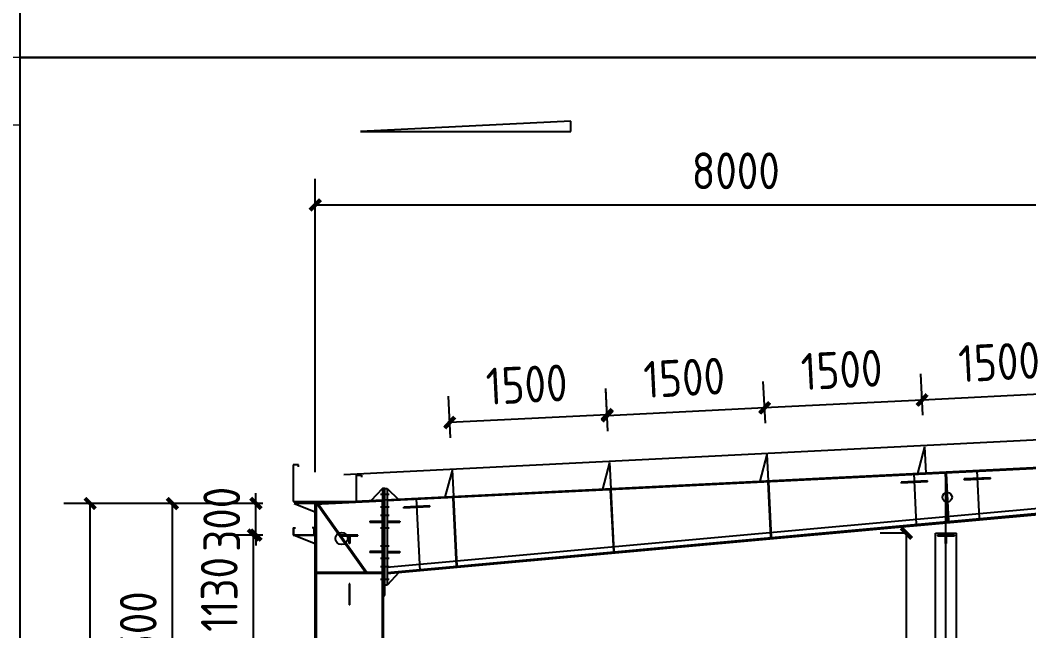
# Model space of a CAD drawing. Extents: x 411778 to 673094, y -11605 to 324395.
# Drawn here: x 494893 to 504490, y 129937 to 135750 of the extents above; entities that cross this region are included whole.
import ezdxf

# ---------------------------------------------------------------- set-up
doc = ezdxf.new("R2010")
doc.units = 0
doc.header["$LTSCALE"] = 1000
doc.header["$MEASUREMENT"] = 0
doc.layers.add('DOTE', color=1, linetype='Continuous')
doc.styles.get("Standard").update_dxf_attribs({"font": 'gbenor.shx', "bigfont": 'gbcbig.shx'})
doc.dimstyles.get("Standard").update_dxf_attribs({"dimscale": 100, "dimtxt": 3.5, "dimasz": 1, "dimexe": 2.5, "dimexo": 3, "dimgap": 1.5, "dimtad": 1, "dimdec": 0, "dimzin": 0, "dimdsep": 46, "dimtxsty": 'Standard', "dimblk": 'ARCHTICK', "dimcen": 0.09, "dimadec": 0, "dimazin": 0, "dimtfac": 1, "dimtdec": 0, "dimtix": 1, "dimtmove": 2, "dimatfit": 3, "dimfxl": 1, "dimtolj": 1, "dimtzin": 0, "dimarcsym": 0})

# ---------------------------------------------------------------- blocks, each defined once
blk = doc.blocks.new('_ArchTick')
at = {"color": 0, "linetype": 'ByBlock', "const_width": 0.4}
blk.add_lwpolyline([(-0.5, -0.5), (0.5, 0.5)], dxfattribs=at)
blk = doc.blocks.new('*D38')
at = {"color": 3, "lineweight": -2}
for p, q in [((497701.8, 131449), (497701.8, 134241)), ((505701.8, 132545.9), (505701.8, 134241)), ((497701.8, 133991), (505701.8, 133991))]:
    blk.add_line(p, q, dxfattribs=at)
at = {"layer": 'Defpoints', "color": 0}
for p in [(505701.8, 133991), (505701.8, 132245.9), (497701.8, 131149)]:
    blk.add_point(p, dxfattribs=at)
at = {"color": 3, "lineweight": -2, "xscale": 100, "yscale": 100, "zscale": 100, "rotation": 180}
blk.add_blockref('_ArchTick', (497701.8, 133991), dxfattribs=at)
at = {"color": 3, "lineweight": -2, "xscale": 100, "yscale": 100, "zscale": 100}
blk.add_blockref('_ArchTick', (505701.8, 133991), dxfattribs=at)
at = {"color": 0, "insert": (501701.8, 134316), "char_height": 350, "attachment_point": 5}
blk.add_mtext('\\A1;8000', dxfattribs=at)
blk = doc.blocks.new('*D29')
at = {"color": 3, "lineweight": -2}
for p, q in [((504980.2, 132063.6), (504960.5, 132459.1)), ((503482.1, 131988.7), (503462.3, 132384.2)), ((504973, 132209.4), (503474.8, 132134.5))]:
    blk.add_line(p, q, dxfattribs=at)
at = {"layer": 'Defpoints', "color": 0}
for p in [(503474.8, 132134.5), (503497.1, 131689.1), (504995.2, 131764)]:
    blk.add_point(p, dxfattribs=at)
at = {"color": 3, "lineweight": -2, "xscale": 100, "yscale": 100, "zscale": 100}
for p, rotation in [((504973, 132209.4), 2.862405226257474), ((503474.8, 132134.5), 182.8624052262575)]:
    blk.add_blockref('_ArchTick', p, dxfattribs=dict(at, rotation=rotation))
at = {"color": 0, "insert": (504207.7, 132496.6), "char_height": 350, "attachment_point": 5, "rotation": 2.86241}
blk.add_mtext('\\A1;1500', dxfattribs=at)
blk = doc.blocks.new('*D44')
at = {"color": 3, "lineweight": -2}
for p, q in [((503482.1, 131988.7), (503462.3, 132384.2)), ((501984, 131913.8), (501964.2, 132309.3)), ((503474.8, 132134.5), (501976.7, 132059.6))]:
    blk.add_line(p, q, dxfattribs=at)
at = {"layer": 'Defpoints', "color": 0}
for p in [(501976.7, 132059.6), (503497.1, 131689.1), (501999, 131614.2)]:
    blk.add_point(p, dxfattribs=at)
at = {"color": 3, "lineweight": -2, "xscale": 100, "yscale": 100, "zscale": 100}
for p, rotation in [((503474.8, 132134.5), 2.862405226257474), ((501976.7, 132059.6), 182.8624052262575)]:
    blk.add_blockref('_ArchTick', p, dxfattribs=dict(at, rotation=rotation))
at = {"color": 0, "insert": (502709.5, 132421.7), "char_height": 350, "attachment_point": 5, "rotation": 2.86241}
blk.add_mtext('\\A1;1500', dxfattribs=at)
blk = doc.blocks.new('*D45')
at = {"color": 3, "lineweight": -2}
for p, q in [((501984, 131913.8), (501964.2, 132309.3)), ((500485.9, 131838.9), (500466.1, 132234.4)), ((501976.7, 132059.6), (500478.6, 131984.7))]:
    blk.add_line(p, q, dxfattribs=at)
at = {"layer": 'Defpoints', "color": 0}
for p in [(500478.6, 131984.7), (501999, 131614.2), (500500.8, 131539.3)]:
    blk.add_point(p, dxfattribs=at)
at = {"color": 3, "lineweight": -2, "xscale": 100, "yscale": 100, "zscale": 100}
for p, rotation in [((500478.6, 131984.7), 182.8624052262575), ((501976.7, 132059.6), 2.862405226257474)]:
    blk.add_blockref('_ArchTick', p, dxfattribs=dict(at, rotation=rotation))
at = {"color": 0, "insert": (501211.4, 132346.8), "char_height": 350, "attachment_point": 5, "rotation": 2.86241}
blk.add_mtext('\\A1;1500', dxfattribs=at)
blk = doc.blocks.new('*D46')
at = {"color": 3, "lineweight": -2}
for p, q in [((498987.2, 131774), (498967.5, 132169.5)), ((500485.9, 131838.9), (500465.6, 132244.4)), ((500478.1, 131994.7), (498979.9, 131919.8))]:
    blk.add_line(p, q, dxfattribs=at)
at = {"layer": 'Defpoints', "color": 0}
for p in [(498979.9, 131919.8), (500500.8, 131539.3), (499002.2, 131474.4)]:
    blk.add_point(p, dxfattribs=at)
at = {"color": 3, "lineweight": -2, "xscale": 100, "yscale": 100, "zscale": 100}
for p, rotation in [((500478.1, 131994.7), 2.862405226257474), ((498979.9, 131919.8), 182.8624052262575)]:
    blk.add_blockref('_ArchTick', p, dxfattribs=dict(at, rotation=rotation))
at = {"color": 0, "insert": (499712.8, 132281.9), "char_height": 350, "attachment_point": 5, "rotation": 2.86241}
blk.add_mtext('\\A1;1500', dxfattribs=at)
blk = doc.blocks.new('*D30')
at = {"color": 3, "lineweight": -2}
for p, q in [((497201.8, 131149), (495310, 131149)), ((495560, 122149), (495560, 131149)), ((497251.8, 122149), (495310, 122149))]:
    blk.add_line(p, q, dxfattribs=at)
at = {"layer": 'Defpoints', "color": 0}
for p in [(495560, 131149), (497501.8, 131149), (497551.8, 122149)]:
    blk.add_point(p, dxfattribs=at)
at = {"color": 3, "lineweight": -2, "xscale": 100, "yscale": 100, "zscale": 100}
for p, rotation in [((495560, 131149), 90), ((495560, 122149), 270)]:
    blk.add_blockref('_ArchTick', p, dxfattribs=dict(at, rotation=rotation))
at = {"color": 0, "insert": (495235, 126649), "char_height": 350, "attachment_point": 5, "rotation": 90}
blk.add_mtext('\\A1;9000', dxfattribs=at)
blk = doc.blocks.new('*D55')
at = {"color": 3, "lineweight": -2}
for p, q in [((497201.8, 131149), (496092, 131149)), ((496342, 128649), (496342, 131149)), ((497411.8, 128649), (496092, 128649))]:
    blk.add_line(p, q, dxfattribs=at)
at = {"layer": 'Defpoints', "color": 0}
for p in [(496342, 131149), (497501.8, 131149), (497711.8, 128649)]:
    blk.add_point(p, dxfattribs=at)
at = {"color": 3, "lineweight": -2, "xscale": 100, "yscale": 100, "zscale": 100}
for p, rotation in [((496342, 131149), 90), ((496342, 128649), 270)]:
    blk.add_blockref('_ArchTick', p, dxfattribs=dict(at, rotation=rotation))
at = {"color": 0, "insert": (496017, 129899), "char_height": 350, "attachment_point": 5, "rotation": 90}
blk.add_mtext('\\A1;2500', dxfattribs=at)
blk = doc.blocks.new('*D59')
at = {"color": 3, "lineweight": -2}
for p, q in [((497136.5, 131149), (497136.5, 131249)), ((497201.8, 131149), (496886.5, 131149)), ((497136.5, 130849), (497136.5, 131149)), ((497201.8, 130849), (496886.5, 130849)), ((497136.5, 130849), (497136.5, 130749))]:
    blk.add_line(p, q, dxfattribs=at)
at = {"layer": 'Defpoints', "color": 0}
for p in [(497136.5, 131149), (497501.8, 131149), (497501.8, 130849)]:
    blk.add_point(p, dxfattribs=at)
at = {"color": 3, "lineweight": -2, "xscale": 100, "yscale": 100, "zscale": 100}
for p, rotation in [((497136.5, 131149), 270), ((497136.5, 130849), 90)]:
    blk.add_blockref('_ArchTick', p, dxfattribs=dict(at, rotation=rotation))
at = {"color": 0, "insert": (496811.5, 130999), "char_height": 350, "attachment_point": 5, "rotation": 90}
blk.add_mtext('\\A1;300', dxfattribs=at)
blk = doc.blocks.new('*D1566')
at = {"color": 3, "lineweight": -2}
for p, q in [((503301.8, 130866.1), (503075.5, 130866.1)), ((503325.5, 122169), (503325.5, 130866.1)), ((503301.8, 122169), (503075.5, 122169))]:
    blk.add_line(p, q, dxfattribs=at)
at = {"layer": 'Defpoints', "color": 0}
for p in [(503325.5, 130866.1), (503601.8, 130866.1), (503601.8, 122169)]:
    blk.add_point(p, dxfattribs=at)
at = {"color": 3, "lineweight": -2, "xscale": 100, "yscale": 100, "zscale": 100}
for p, rotation in [((503325.5, 130866.1), 90), ((503325.5, 122169), 270)]:
    blk.add_blockref('_ArchTick', p, dxfattribs=dict(at, rotation=rotation))
at = {"color": 0, "insert": (503000.5, 126517.5), "char_height": 350, "attachment_point": 5, "rotation": 90}
blk.add_mtext('\\A1;8697', dxfattribs=at)
blk = doc.blocks.new('*D1915')
at = {"color": 3, "lineweight": -2}
for p, q in [((497201.8, 130849), (496862.5, 130849)), ((497112.5, 129719), (497112.5, 130849)), ((497201.8, 129719), (496862.5, 129719))]:
    blk.add_line(p, q, dxfattribs=at)
at = {"layer": 'Defpoints', "color": 0}
for p in [(497112.5, 130849), (497501.8, 130849), (497501.8, 129719)]:
    blk.add_point(p, dxfattribs=at)
at = {"color": 3, "lineweight": -2, "xscale": 100, "yscale": 100, "zscale": 100}
for p, rotation in [((497112.5, 130849), 90), ((497112.5, 129719), 270)]:
    blk.add_blockref('_ArchTick', p, dxfattribs=dict(at, rotation=rotation))
at = {"color": 0, "insert": (496787.5, 130284), "char_height": 350, "attachment_point": 5, "rotation": 90}
blk.add_mtext('\\A1;1130', dxfattribs=at)

msp = doc.modelspace()

# ---------------------------------------------------------------- linework, layer by layer
for p, q in [((500132, 134789), (498132, 134689)), ((500132, 134689), (500132, 134789)), ((498132, 134689), (500132, 134689)), ((505670.9, 131807.8), (497973.4, 131422.9)), ((503497.1, 131689.1), (503429.7, 131435.4)), ((503497.1, 131689.1), (503509.6, 131439.4)), ((501999, 131614.2), (501931.6, 131360.5)), ((501999, 131614.2), (502011.5, 131364.5)), ((505683.9, 131548.1), (498363.8, 131182.1)), ((505684.4, 131538.1), (498385.8, 131173.2)), ((500500.8, 131539.3), (500433.4, 131285.6)), ((500500.8, 131539.3), (500513.3, 131289.6)), ((499002.7, 131464.4), (498935.3, 131210.7)), ((499002.2, 131474.4), (499015.2, 131214.7)), ((503422.4, 130950.7), (503398.2, 131433.8)), ((503720.4, 130977.8), (503697.4, 131438.8)), ((503730.4, 130978.7), (503707.3, 131439.3)), ((504126.1, 131395.1), (503876.4, 131382.7)), ((503876.9, 131372.7), (503876.4, 131382.7)), ((504126.3, 131390.1), (503876.6, 131377.7)), ((504126.6, 131385.2), (503876.9, 131372.7)), ((504020.4, 131005), (503997.5, 131463.8)), ((504001.7, 131378.9), (504001.2, 131388.9)), ((504126.6, 131385.2), (504126.1, 131395.1)), ((498341.8, 131292.1), (498230.9, 131175.5)), ((498363.8, 131292.1), (498341.8, 131292.1)), ((498341.8, 131292.1), (498341.8, 130272.1)), ((498363.8, 130272.1), (498363.8, 131292.1)), ((498363.8, 131292.1), (498385.8, 131292.1)), ((498385.8, 131292.1), (498385.8, 130372.1)), ((498385.8, 131292.1), (498494.6, 131188.7)), ((502006, 131354.2), (502032.4, 130824.5)), ((502012, 131354.5), (502038.4, 130825)), ((503526.8, 131365.2), (503277.1, 131352.7)), ((503277.6, 131342.7), (503277.1, 131352.7)), ((503527.1, 131360.2), (503277.4, 131347.7)), ((503527.3, 131355.2), (503277.6, 131342.7)), ((503402.5, 131348.9), (503402, 131358.9)), ((503527.3, 131355.2), (503526.8, 131365.2)), ((498321.8, 131237.1), (498405.8, 131237.1)), ((498381.3, 130543.1), (505698.9, 131207.7)), ((498697.9, 130508.9), (498663.5, 131197.1)), ((499009.7, 131204.4), (499042.3, 130552.9)), ((499015.7, 131204.7), (499048.3, 130553.4)), ((500507.8, 131279.3), (500537.4, 130688.7)), ((500513.8, 131279.6), (500543.3, 130689.2)), ((497701.8, 131149), (497501.8, 131149)), ((497501.8, 131149), (497701.8, 131069)), ((498341.8, 131181), (497701.8, 131149)), ((498341.8, 131171), (497701.8, 131139)), ((497701.8, 122169), (497701.8, 131149)), ((497711.8, 122169), (497711.8, 131139.5)), ((498179.6, 130493.3), (497719.2, 131139.9)), ((498191.8, 130493.3), (497731, 131140.5)), ((498321.8, 131117.1), (498405.8, 131117.1)), ((498341.8, 122169), (498341.8, 131181)), ((498385.8, 130493.3), (505703.4, 131157.9)), ((498385.8, 130483.2), (505703.9, 131147.9)), ((498792.1, 131128.4), (498542.4, 131116)), ((498542.9, 131106), (498542.4, 131116)), ((498792.3, 131123.4), (498542.6, 131111)), ((498792.6, 131118.4), (498542.9, 131106)), ((498792.6, 131118.4), (498792.1, 131128.4)), ((498321.8, 131037.1), (498405.8, 131037.1)), ((498221.8, 130982.1), (498341.8, 130982.1)), ((498221.8, 130982.1), (498221.8, 130972.1)), ((498221.8, 130972.1), (498341.8, 130972.1)), ((498321.8, 130917.1), (498405.8, 130917.1)), ((498385.8, 130982.1), (498505.8, 130982.1)), ((498385.8, 130972.1), (498505.8, 130972.1)), ((498505.8, 130982.1), (498505.8, 130972.1)), ((497701.8, 130849), (497501.8, 130849)), ((497501.8, 130849), (497701.8, 130769)), ((498026.8, 130849), (497946.8, 130849)), ((497946.8, 130849), (497946.8, 130843)), ((497946.8, 130843), (498106.8, 130843)), ((498023.8, 130849), (498029.8, 130849)), ((498023.8, 130769), (498023.8, 130843)), ((498106.8, 130849), (498026.8, 130849)), ((498029.8, 130843), (498029.8, 130769)), ((498106.8, 130843), (498106.8, 130849)), ((503601.8, 122169), (503601.8, 130866.1)), ((503601.8, 130866.1), (503801.8, 130866.1)), ((503701.8, 130849), (503621.8, 130849)), ((503621.8, 130849), (503621.8, 130843)), ((503621.8, 130843), (503781.8, 130843)), ((503698.8, 130849), (503704.8, 130849)), ((503698.8, 130769), (503698.8, 130843)), ((503781.8, 130849), (503701.8, 130849)), ((503704.8, 130843), (503704.8, 130769)), ((503781.8, 130843), (503781.8, 130849)), ((503801.8, 122169), (503801.8, 130866.1)), ((498026.8, 130769), (498023.8, 130769)), ((498029.8, 130769), (498026.8, 130769)), ((498321.8, 130747.1), (498405.8, 130747.1)), ((503701.8, 130769), (503698.8, 130769)), ((503704.8, 130769), (503701.8, 130769)), ((498341.8, 130692.1), (498221.8, 130692.1)), ((498221.8, 130692.1), (498221.8, 130682.1)), ((498341.8, 130682.1), (498221.8, 130682.1)), ((498405.8, 130627.1), (498321.8, 130627.1)), ((498385.8, 130692.1), (498505.8, 130692.1)), ((498385.8, 130682.1), (498505.8, 130682.1)), ((498505.8, 130692.1), (498505.8, 130682.1)), ((498405.8, 130547.1), (498321.8, 130547.1)), ((498341.8, 130493.3), (497711.8, 130493.3)), ((498341.8, 130483.3), (497711.8, 130483.3)), ((498405.8, 130427.1), (498321.8, 130427.1)), ((498496.5, 130493.3), (498385.8, 130372.1)), ((498030.8, 130383.3), (498022.8, 130383.3)), ((498022.8, 130383.3), (498022.8, 130183.3)), ((498030.8, 130183.3), (498030.8, 130383.3)), ((498030.8, 130183.3), (498030.8, 130345.3)), ((498385.8, 130372.1), (498341.8, 130372.1)), ((498341.8, 130272.1), (498363.8, 130272.1)), ((498351.8, 122169), (498351.8, 130272.1)), ((498030.8, 130183.3), (498022.8, 130183.3))]:
    msp.add_line(p, q)
at = {"color": 6}
for p, q in [((497542.2, 131518.5), (497492.2, 131518.5)), ((497492.2, 131518.5), (497492.2, 131168.5)), ((497542.2, 131498.5), (497542.2, 131518.5)), ((498092.2, 131168.5), (498092.2, 131418.5)), ((498092.2, 131418.5), (498142.2, 131418.5)), ((498142.2, 131418.5), (498142.2, 131398.5)), ((497492.2, 131168.5), (498092.2, 131168.5)), ((497491.8, 130919), (497491.8, 130849)), ((497491.8, 130919), (497511.8, 130919)), ((497494.3, 130916.5), (497494.3, 130851.5)), ((497494.3, 130916.5), (497511.8, 130916.5)), ((497511.8, 130919), (497511.8, 130916.5)), ((497691.8, 130919), (497671.8, 130919)), ((497671.8, 130916.5), (497671.8, 130919)), ((497689.3, 130916.5), (497671.8, 130916.5)), ((497689.3, 130851.5), (497689.3, 130916.5)), ((497691.8, 130849), (497691.8, 130919)), ((497691.8, 130849), (497691.8, 130919)), ((497491.8, 130849), (497691.8, 130849)), ((497494.3, 130851.5), (497689.3, 130851.5))]:
    msp.add_line(p, q, dxfattribs=at)
at = {"color": 1}
for p, q in [((503725.4, 130978.2), (503702.3, 131439)), ((498185.7, 130493.3), (497725.1, 131140.2)), ((498026.8, 130383.3), (498026.8, 130183.3))]:
    msp.add_line(p, q, dxfattribs=at)
for points in [[(494893.5, 156395), (524593.5, 156395), (524593.5, 135395), (494893.5, 135395)], [(494893.5, 135395), (524593.5, 135395), (524593.5, 114395), (494893.5, 114395)]]:
    msp.add_lwpolyline(points, close=True)
at = {"lineweight": 15}
msp.add_lwpolyline([(487468.5, 134753), (494893.5, 134753), (494893.5, 135395), (487468.5, 135395)], dxfattribs=at)
for centre, radius in [((503713.9, 131208.6), 45.6), ((497951.8, 130816.6), 58)]:
    msp.add_circle(centre, radius)
at = {"layer": 'DOTE'}
msp.add_line((503701.8, 122149), (503701.8, 131449), dxfattribs=at)

# ---------------------------------------------------------------- dimensions: what is measured, and where the dimension line sits
dim = msp.add_linear_dim(base=(505701.8, 133991), p1=(497701.8, 131149), p2=(505701.8, 132245.9), dimstyle='Standard', override={"dimclrd": 3, "dimclre": 3})
dim.commit()
dim.dimension.update_dxf_attribs({"geometry": '*D38', "text_midpoint": (501701.8, 134316)})
for base, p1, p2, angle, picture, middle in [((503474.8, 132134.5), (504995.2, 131764), (503497.1, 131689.1), 2.86241, '*D29', (504207.7, 132496.6)), ((501976.7, 132059.6), (503497.1, 131689.1), (501999, 131614.2), 2.86241, '*D44', (502709.5, 132421.7)), ((498979.9, 131919.8), (500500.8, 131539.3), (499002.2, 131474.4), 2.86241, '*D46', (499712.8, 132281.9)), ((500478.6, 131984.7), (501999, 131614.2), (500500.8, 131539.3), 2.86241, '*D45', (501211.4, 132346.8)), ((497136.5, 131149), (497501.8, 130849), (497501.8, 131149), 90, '*D59', (496811.5, 130999)), ((495560, 131149), (497551.8, 122149), (497501.8, 131149), 90, '*D30', (495235, 126649)), ((496342, 131149), (497711.8, 128649), (497501.8, 131149), 90, '*D55', (496017, 129899)), ((497112.5, 130849), (497501.8, 129719), (497501.8, 130849), 90, '*D1915', (496787.5, 130284))]:
    dim = msp.add_linear_dim(base=base, p1=p1, p2=p2, angle=angle, dimstyle='Standard', override={"dimclrd": 3, "dimclre": 3})
    dim.commit()
    dim.dimension.update_dxf_attribs({"geometry": picture, "text_midpoint": middle})
dim = msp.add_aligned_dim(p1=(503601.8, 122169), p2=(503601.8, 130866.1), distance=276.3, dimstyle='Standard', override={"dimclrd": 3, "dimclre": 3})
dim.commit()
dim.dimension.update_dxf_attribs({"geometry": '*D1566', "text_midpoint": (503000.5, 126517.5)})

doc.saveas('drawing.dxf')
